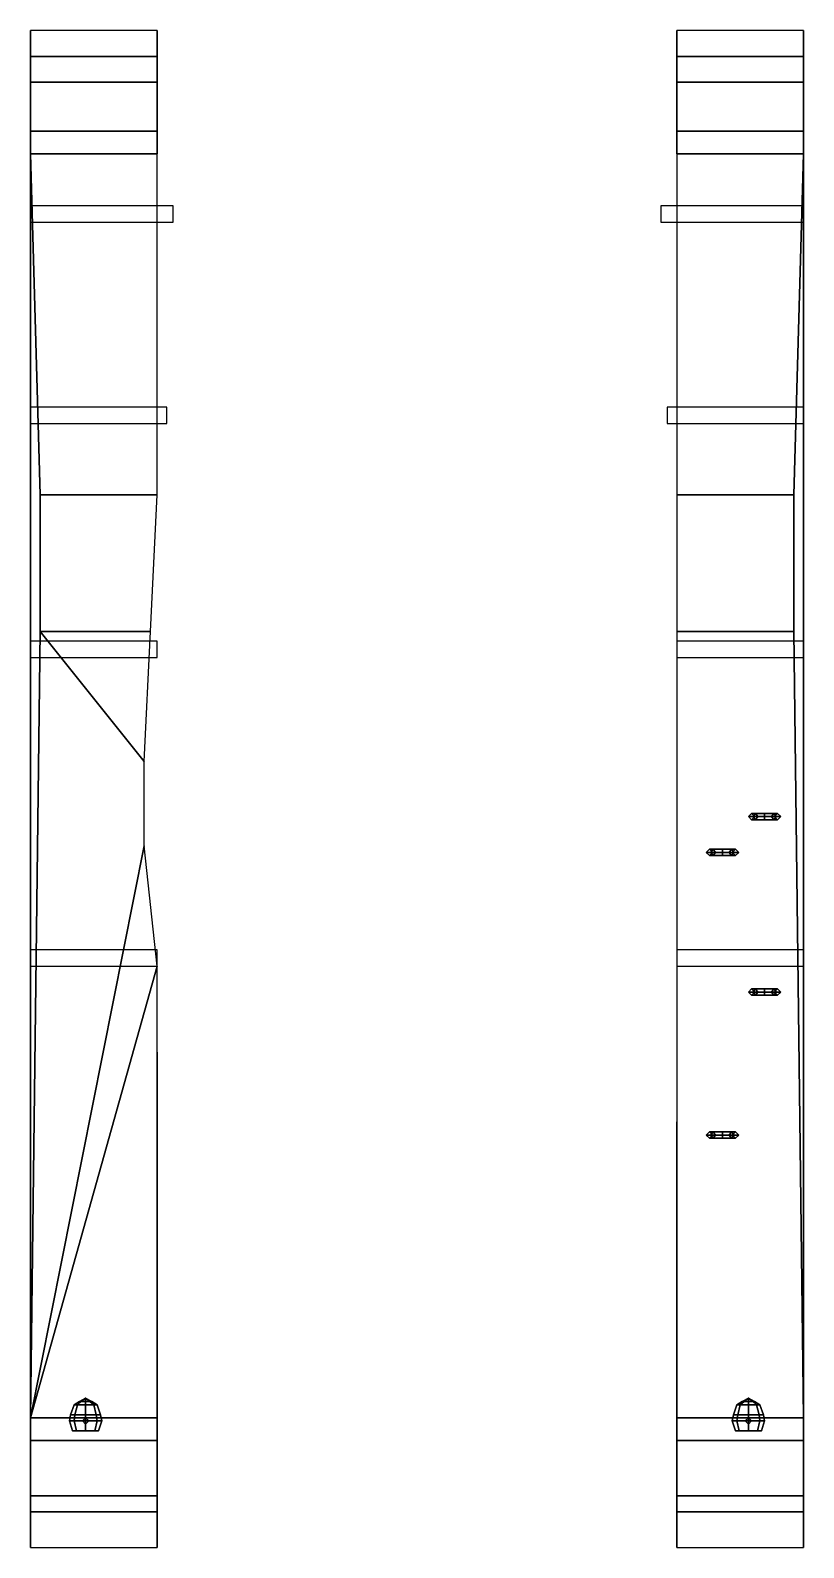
# Model space of a CAD drawing. Extents: x -1.19 to 1.19, y -2.31 to 2.36.
import ezdxf

# ---------------------------------------------------------------- set-up
doc = ezdxf.new("R2010")
doc.units = 0
doc.layers.add('FENDERS', color=6, linetype='CONTINUOUS')

msp = doc.modelspace()

# ---------------------------------------------------------------- linework, layer by layer
at = {"layer": 'FENDERS'}
for points in [[(-1.19, 2.36, 0.74), (-1.19, 2.28, 0.83), (-0.8, 2.28, 0.83), (-0.8, 2.36, 0.74)], [(-1.19, 2.28, 0.83), (-1.19, 2.36, 0.74), (-1.19, 2.32, 0.72), (-1.19, 2.26, 0.79)], [(-0.8, 2.36, 0.74), (-0.8, 2.28, 0.83), (-0.8, 2.26, 0.79), (-0.8, 2.32, 0.72)], [(0.8, 2.36, 0.74), (0.8, 2.28, 0.83), (1.19, 2.28, 0.83), (1.19, 2.36, 0.74)], [(0.8, 2.28, 0.83), (0.8, 2.36, 0.74), (0.8, 2.32, 0.72), (0.8, 2.26, 0.79)], [(1.19, 2.36, 0.74), (1.19, 2.28, 0.83), (1.19, 2.26, 0.79), (1.19, 2.32, 0.72)], [(-1.19, 2.28, 0.83), (-1.19, 2.2, 0.89), (-0.8, 2.2, 0.89), (-0.8, 2.28, 0.83)], [(-1.19, 2.2, 0.89), (-1.19, 2.28, 0.83), (-1.19, 2.26, 0.79), (-1.19, 2.18, 0.86)], [(-0.8, 2.28, 0.83), (-0.8, 2.2, 0.89), (-0.8, 2.18, 0.86), (-0.8, 2.26, 0.79)], [(0.8, 2.28, 0.83), (0.8, 2.2, 0.89), (1.19, 2.2, 0.89), (1.19, 2.28, 0.83)], [(0.8, 2.2, 0.89), (0.8, 2.28, 0.83), (0.8, 2.26, 0.79), (0.8, 2.18, 0.86)], [(1.19, 2.28, 0.83), (1.19, 2.2, 0.89), (1.19, 2.18, 0.86), (1.19, 2.26, 0.79)], [(-1.19, 2.2, 0.89), (-1.19, 2.05, 0.95), (-0.8, 2.05, 0.95), (-0.8, 2.2, 0.89)], [(-1.19, 2.05, 0.95), (-1.19, 2.2, 0.89), (-1.19, 2.18, 0.86), (-1.19, 2.05, 0.92)], [(-0.8, 2.2, 0.89), (-0.8, 2.05, 0.95), (-0.8, 2.05, 0.92), (-0.8, 2.18, 0.86)], [(0.8, 2.2, 0.89), (0.8, 2.05, 0.95), (1.19, 2.05, 0.95), (1.19, 2.2, 0.89)], [(0.8, 2.05, 0.95), (0.8, 2.2, 0.89), (0.8, 2.18, 0.86), (0.8, 2.05, 0.92)], [(1.19, 2.2, 0.89), (1.19, 2.05, 0.95), (1.19, 2.05, 0.92), (1.19, 2.18, 0.86)], [(-1.19, 2.05, 0.95), (-1.19, 1.98, 0.96), (-0.8, 1.98, 0.96), (-0.8, 2.05, 0.95)], [(-1.19, 1.98, 0.96), (-1.19, 2.05, 0.95), (-1.19, 2.05, 0.92), (-1.19, 1.98, 0.93)], [(-0.8, 2.05, 0.95), (-0.8, 1.98, 0.96), (-0.8, 1.98, 0.93), (-0.8, 2.05, 0.92)], [(0.8, 2.05, 0.95), (0.8, 1.98, 0.96), (1.19, 1.98, 0.96), (1.19, 2.05, 0.95)], [(0.8, 1.98, 0.96), (0.8, 2.05, 0.95), (0.8, 2.05, 0.92), (0.8, 1.98, 0.93)], [(1.19, 2.05, 0.95), (1.19, 1.98, 0.96), (1.19, 1.98, 0.93), (1.19, 2.05, 0.92)], [(-1.19, 1.98, 0.96), (-1.19, -1.91, 1.2), (-1.16, 0.51, 1.0507), (-1.16, 0.93, 1.0248)], [(-1.19, -1.91, 1.2), (-1.19, 1.98, 0.96), (-1.19, 1.98, 0.93), (-1.19, -1.91, 1.17)], [(-1.19, 1.98, 0.96), (-1.16, 0.93, 1.0248), (-0.8, 0.93, 1.0248), (-0.8, 1.98, 0.96)], [(0.8, 1.98, 0.96), (0.8, 0.93, 1.0248), (1.16, 0.93, 1.0248), (1.19, 1.98, 0.96)], [(1.16, 0.93, 1.0248), (1.16, 0.51, 1.0507), (1.19, -1.91, 1.2), (1.19, 1.98, 0.96)], [(1.19, 1.98, 0.96), (1.19, -1.91, 1.2), (1.19, -1.91, 1.17), (1.19, 1.98, 0.93)], [(-0.75, 1.77, 1.18), (-0.75, 1.82, 1.18), (-1.19, 1.82, 0.9699), (-1.19, 1.77, 0.973)], [(0.75, 1.82, 1.18), (0.75, 1.77, 1.18), (1.19, 1.77, 0.973), (1.19, 1.82, 0.9699)], [(-0.77, 1.15, 1.22), (-0.77, 1.2, 1.22), (-1.19, 1.2, 1.0081), (-1.19, 1.15, 1.0112)], [(0.77, 1.2, 1.22), (0.77, 1.15, 1.22), (1.19, 1.15, 1.0112), (1.19, 1.2, 1.0081)], [(-1.16, 0.93, 1.29), (-1.16, 0.51, 1.29), (-0.8205, 0.51, 1.29), (-0.8, 0.93, 1.29)], [(-1.16, 0.93, 1.0248), (-1.16, 0.93, 1.29), (-0.8, 0.93, 1.29), (-0.8, 0.93, 1.0248)], [(-1.16, 0.93, 1.0248), (-1.16, 0.51, 1.0507), (-1.16, 0.51, 1.29), (-1.16, 0.93, 1.29)], [(0.8, 0.93, 1.29), (0.8, 0.51, 1.29), (1.16, 0.51, 1.29), (1.16, 0.93, 1.29)], [(0.8, 0.93, 1.0248), (0.8, 0.93, 1.29), (1.16, 0.93, 1.29), (1.16, 0.93, 1.0248)], [(1.16, 0.93, 1.29), (1.16, 0.51, 1.29), (1.16, 0.51, 1.0507), (1.16, 0.93, 1.0248)], [(-1.16, 0.51, 1.0507), (-1.19, -1.91, 1.2), (-0.84, -0.15, 1.0914), (-0.84, 0.11, 1.0754)], [(-0.8, 0.43, 1.26), (-0.8, 0.48, 1.26), (-1.19, 0.48, 1.0525), (-1.19, 0.43, 1.0556)], [(-1.16, 0.51, 1.29), (-1.16, 0.51, 1.0507), (-0.8205, 0.51, 1.0507), (-0.8205, 0.51, 1.29)], [(-1.16, 0.51, 1.0507), (-0.84, 0.11, 1.0754), (-0.84, 0.11, 1.0754), (-0.8205, 0.51, 1.0507)], [(0.8, 0.51, 1.29), (0.8, 0.51, 1.0507), (1.16, 0.51, 1.0507), (1.16, 0.51, 1.29)], [(0.8, 0.51, 1.0507), (0.8, -1.91, 1.2), (1.19, -1.91, 1.2), (1.16, 0.51, 1.0507)], [(0.8, 0.48, 1.26), (0.8, 0.43, 1.26), (1.19, 0.43, 1.0556), (1.19, 0.48, 1.0525)], [(1.03, -0.05, 1.11), (1.02, -0.06, 1.11), (1.0346, -0.06, 1.1454), (1.0417, -0.05, 1.1383)], [(1.03, -0.05, 1.08), (1.02, -0.06, 1.08), (1.02, -0.06, 1.11), (1.03, -0.05, 1.11)], [(1.02, -0.06, 1.11), (1.03, -0.07, 1.11), (1.0417, -0.07, 1.1383), (1.0346, -0.06, 1.1454)], [(1.02, -0.06, 1.08), (1.03, -0.07, 1.08), (1.03, -0.07, 1.11), (1.02, -0.06, 1.11)], [(1.04, -0.06, 1.11), (1.03, -0.05, 1.11), (1.0417, -0.05, 1.1383), (1.0488, -0.06, 1.1312)], [(1.04, -0.06, 1.08), (1.03, -0.05, 1.08), (1.03, -0.05, 1.11), (1.04, -0.06, 1.11)], [(1.03, -0.07, 1.11), (1.04, -0.06, 1.11), (1.0488, -0.06, 1.1312), (1.0417, -0.07, 1.1383)], [(1.03, -0.07, 1.08), (1.04, -0.06, 1.08), (1.04, -0.06, 1.11), (1.03, -0.07, 1.11)], [(1.0417, -0.05, 1.1383), (1.0346, -0.06, 1.1454), (1.07, -0.06, 1.16), (1.07, -0.05, 1.15)], [(1.0346, -0.06, 1.1454), (1.0417, -0.07, 1.1383), (1.07, -0.07, 1.15), (1.07, -0.06, 1.16)], [(1.0488, -0.06, 1.1312), (1.0417, -0.05, 1.1383), (1.07, -0.05, 1.15), (1.07, -0.06, 1.14)], [(1.0417, -0.07, 1.1383), (1.0488, -0.06, 1.1312), (1.07, -0.06, 1.14), (1.07, -0.07, 1.15)], [(1.07, -0.06, 1.14), (1.07, -0.05, 1.15), (1.0983, -0.05, 1.1383), (1.0912, -0.06, 1.1312)], [(1.07, -0.05, 1.15), (1.07, -0.06, 1.16), (1.1054, -0.06, 1.1454), (1.0983, -0.05, 1.1383)], [(1.07, -0.06, 1.16), (1.07, -0.07, 1.15), (1.0983, -0.07, 1.1383), (1.1054, -0.06, 1.1454)], [(1.07, -0.07, 1.15), (1.07, -0.06, 1.14), (1.0912, -0.06, 1.1312), (1.0983, -0.07, 1.1383)], [(1.0912, -0.06, 1.1312), (1.0983, -0.05, 1.1383), (1.11, -0.05, 1.11), (1.1, -0.06, 1.11)], [(1.0983, -0.07, 1.1383), (1.0912, -0.06, 1.1312), (1.1, -0.06, 1.11), (1.11, -0.07, 1.11)], [(1.0983, -0.05, 1.1383), (1.1054, -0.06, 1.1454), (1.12, -0.06, 1.11), (1.11, -0.05, 1.11)], [(1.1054, -0.06, 1.1454), (1.0983, -0.07, 1.1383), (1.11, -0.07, 1.11), (1.12, -0.06, 1.11)], [(1.11, -0.05, 1.08), (1.1, -0.06, 1.08), (1.1, -0.06, 1.11), (1.11, -0.05, 1.11)], [(1.1, -0.06, 1.08), (1.11, -0.07, 1.08), (1.11, -0.07, 1.11), (1.1, -0.06, 1.11)], [(1.12, -0.06, 1.08), (1.11, -0.05, 1.08), (1.11, -0.05, 1.11), (1.12, -0.06, 1.11)], [(1.11, -0.07, 1.08), (1.12, -0.06, 1.08), (1.12, -0.06, 1.11), (1.11, -0.07, 1.11)], [(-0.84, -0.15, 1.0914), (-1.19, -1.91, 1.2), (-1.19, -1.91, 1.2), (-0.8, -0.52, 1.1142)], [(0.9, -0.16, 1.09), (0.89, -0.17, 1.09), (0.89, -0.17, 1.14), (0.9, -0.16, 1.14)], [(0.9, -0.16, 1.14), (0.89, -0.17, 1.14), (0.9046, -0.17, 1.1754), (0.9117, -0.16, 1.1683)], [(0.89, -0.17, 1.09), (0.9, -0.18, 1.09), (0.9, -0.18, 1.14), (0.89, -0.17, 1.14)], [(0.89, -0.17, 1.14), (0.9, -0.18, 1.14), (0.9117, -0.18, 1.1683), (0.9046, -0.17, 1.1754)], [(0.91, -0.17, 1.09), (0.9, -0.16, 1.09), (0.9, -0.16, 1.14), (0.91, -0.17, 1.14)], [(0.91, -0.17, 1.14), (0.9, -0.16, 1.14), (0.9117, -0.16, 1.1683), (0.9188, -0.17, 1.1612)], [(0.9, -0.18, 1.09), (0.91, -0.17, 1.09), (0.91, -0.17, 1.14), (0.9, -0.18, 1.14)], [(0.9, -0.18, 1.14), (0.91, -0.17, 1.14), (0.9188, -0.17, 1.1612), (0.9117, -0.18, 1.1683)], [(0.9117, -0.16, 1.1683), (0.9046, -0.17, 1.1754), (0.94, -0.17, 1.19), (0.94, -0.16, 1.18)], [(0.9046, -0.17, 1.1754), (0.9117, -0.18, 1.1683), (0.94, -0.18, 1.18), (0.94, -0.17, 1.19)], [(0.9188, -0.17, 1.1612), (0.9117, -0.16, 1.1683), (0.94, -0.16, 1.18), (0.94, -0.17, 1.17)], [(0.9117, -0.18, 1.1683), (0.9188, -0.17, 1.1612), (0.94, -0.17, 1.17), (0.94, -0.18, 1.18)], [(0.94, -0.17, 1.17), (0.94, -0.16, 1.18), (0.9683, -0.16, 1.1683), (0.9612, -0.17, 1.1612)], [(0.94, -0.16, 1.18), (0.94, -0.17, 1.19), (0.9754, -0.17, 1.1754), (0.9683, -0.16, 1.1683)], [(0.94, -0.17, 1.19), (0.94, -0.18, 1.18), (0.9683, -0.18, 1.1683), (0.9754, -0.17, 1.1754)], [(0.94, -0.18, 1.18), (0.94, -0.17, 1.17), (0.9612, -0.17, 1.1612), (0.9683, -0.18, 1.1683)], [(0.9612, -0.17, 1.1612), (0.9683, -0.16, 1.1683), (0.98, -0.16, 1.14), (0.97, -0.17, 1.14)], [(0.9683, -0.18, 1.1683), (0.9612, -0.17, 1.1612), (0.97, -0.17, 1.14), (0.98, -0.18, 1.14)], [(0.9683, -0.16, 1.1683), (0.9754, -0.17, 1.1754), (0.99, -0.17, 1.14), (0.98, -0.16, 1.14)], [(0.9754, -0.17, 1.1754), (0.9683, -0.18, 1.1683), (0.98, -0.18, 1.14), (0.99, -0.17, 1.14)], [(0.98, -0.16, 1.09), (0.97, -0.17, 1.09), (0.97, -0.17, 1.14), (0.98, -0.16, 1.14)], [(0.97, -0.17, 1.09), (0.98, -0.18, 1.09), (0.98, -0.18, 1.14), (0.97, -0.17, 1.14)], [(0.99, -0.17, 1.09), (0.98, -0.16, 1.09), (0.98, -0.16, 1.14), (0.99, -0.17, 1.14)], [(0.98, -0.18, 1.09), (0.99, -0.17, 1.09), (0.99, -0.17, 1.14), (0.98, -0.18, 1.14)], [(-0.8, -0.52, 1.32), (-0.8, -0.47, 1.32), (-1.19, -0.47, 1.1112), (-1.19, -0.52, 1.1142)], [(0.8, -0.47, 1.32), (0.8, -0.52, 1.32), (1.19, -0.52, 1.1142), (1.19, -0.47, 1.1112)], [(-0.8, -0.52, 1.1142), (-1.19, -1.91, 1.2), (-0.8, -1.91, 1.2), (-0.8, -0.7849, 1.1306)], [(1.03, -0.59, 1.11), (1.02, -0.6, 1.11), (1.02, -0.6, 1.14), (1.03, -0.59, 1.14)], [(1.03, -0.59, 1.14), (1.02, -0.6, 1.14), (1.0346, -0.6, 1.1754), (1.0417, -0.59, 1.1683)], [(1.02, -0.6, 1.11), (1.03, -0.61, 1.11), (1.03, -0.61, 1.14), (1.02, -0.6, 1.14)], [(1.02, -0.6, 1.14), (1.03, -0.61, 1.14), (1.0417, -0.61, 1.1683), (1.0346, -0.6, 1.1754)], [(1.04, -0.6, 1.11), (1.03, -0.59, 1.11), (1.03, -0.59, 1.14), (1.04, -0.6, 1.14)], [(1.04, -0.6, 1.14), (1.03, -0.59, 1.14), (1.0417, -0.59, 1.1683), (1.0488, -0.6, 1.1612)], [(1.03, -0.61, 1.11), (1.04, -0.6, 1.11), (1.04, -0.6, 1.14), (1.03, -0.61, 1.14)], [(1.03, -0.61, 1.14), (1.04, -0.6, 1.14), (1.0488, -0.6, 1.1612), (1.0417, -0.61, 1.1683)], [(1.0417, -0.59, 1.1683), (1.0346, -0.6, 1.1754), (1.07, -0.6, 1.19), (1.07, -0.59, 1.18)], [(1.0346, -0.6, 1.1754), (1.0417, -0.61, 1.1683), (1.07, -0.61, 1.18), (1.07, -0.6, 1.19)], [(1.0488, -0.6, 1.1612), (1.0417, -0.59, 1.1683), (1.07, -0.59, 1.18), (1.07, -0.6, 1.17)], [(1.0417, -0.61, 1.1683), (1.0488, -0.6, 1.1612), (1.07, -0.6, 1.17), (1.07, -0.61, 1.18)], [(1.07, -0.59, 1.18), (1.07, -0.6, 1.19), (1.1054, -0.6, 1.1754), (1.0983, -0.59, 1.1683)], [(1.07, -0.6, 1.17), (1.07, -0.59, 1.18), (1.0983, -0.59, 1.1683), (1.0912, -0.6, 1.1612)], [(1.07, -0.61, 1.18), (1.07, -0.6, 1.17), (1.0912, -0.6, 1.1612), (1.0983, -0.61, 1.1683)], [(1.07, -0.6, 1.19), (1.07, -0.61, 1.18), (1.0983, -0.61, 1.1683), (1.1054, -0.6, 1.1754)], [(1.0912, -0.6, 1.1612), (1.0983, -0.59, 1.1683), (1.11, -0.59, 1.14), (1.1, -0.6, 1.14)], [(1.0983, -0.61, 1.1683), (1.0912, -0.6, 1.1612), (1.1, -0.6, 1.14), (1.11, -0.61, 1.14)], [(1.0983, -0.59, 1.1683), (1.1054, -0.6, 1.1754), (1.12, -0.6, 1.14), (1.11, -0.59, 1.14)], [(1.1054, -0.6, 1.1754), (1.0983, -0.61, 1.1683), (1.11, -0.61, 1.14), (1.12, -0.6, 1.14)], [(1.11, -0.59, 1.11), (1.1, -0.6, 1.11), (1.1, -0.6, 1.14), (1.11, -0.59, 1.14)], [(1.1, -0.6, 1.11), (1.11, -0.61, 1.11), (1.11, -0.61, 1.14), (1.1, -0.6, 1.14)], [(1.12, -0.6, 1.11), (1.11, -0.59, 1.11), (1.11, -0.59, 1.14), (1.12, -0.6, 1.14)], [(1.11, -0.61, 1.11), (1.12, -0.6, 1.11), (1.12, -0.6, 1.14), (1.11, -0.61, 1.14)], [(-0.8, -0.7849, 1.1306), (-0.8, -1.91, 1.2), (-0.8, -1.88, 1.07), (-0.8, -1.83, 1.06)], [(-0.8, -0.7849, 1.1306), (-0.8, -0.7849, 1.1306), (-0.8, -1.83, 1.06), (-0.8, -1.74, 1.03)], [(-0.8, -0.7849, 1.1306), (-0.8, -1.74, 1.03), (-0.8, -1.68, 0.98), (-0.8, -1.598, 0.98)], [(0.8, -1.83, 1.06), (0.8, -1.88, 1.07), (0.8, -1.91, 1.2), (0.8, -0.9989, 1.1438)], [(0.8, -1.74, 1.03), (0.8, -1.83, 1.06), (0.8, -0.9989, 1.1438)], [(0.8, -1.68, 0.98), (0.8, -1.74, 1.03), (0.8, -0.9989, 1.1438)], [(0.8, -1.1282, 1.067), (0.8, -1.598, 0.98), (0.8, -1.68, 0.98), (0.8, -0.9989, 1.1438)], [(0.9, -1.03, 1.14), (0.89, -1.04, 1.14), (0.89, -1.04, 1.19), (0.9, -1.03, 1.19)], [(0.9, -1.03, 1.19), (0.89, -1.04, 1.19), (0.9046, -1.04, 1.2254), (0.9117, -1.03, 1.2183)], [(0.89, -1.04, 1.14), (0.9, -1.05, 1.14), (0.9, -1.05, 1.19), (0.89, -1.04, 1.19)], [(0.89, -1.04, 1.19), (0.9, -1.05, 1.19), (0.9117, -1.05, 1.2183), (0.9046, -1.04, 1.2254)], [(0.91, -1.04, 1.14), (0.9, -1.03, 1.14), (0.9, -1.03, 1.19), (0.91, -1.04, 1.19)], [(0.91, -1.04, 1.19), (0.9, -1.03, 1.19), (0.9117, -1.03, 1.2183), (0.9188, -1.04, 1.2112)], [(0.9, -1.05, 1.14), (0.91, -1.04, 1.14), (0.91, -1.04, 1.19), (0.9, -1.05, 1.19)], [(0.9, -1.05, 1.19), (0.91, -1.04, 1.19), (0.9188, -1.04, 1.2112), (0.9117, -1.05, 1.2183)], [(0.9117, -1.03, 1.2183), (0.9046, -1.04, 1.2254), (0.94, -1.04, 1.24), (0.94, -1.03, 1.23)], [(0.9046, -1.04, 1.2254), (0.9117, -1.05, 1.2183), (0.94, -1.05, 1.23), (0.94, -1.04, 1.24)], [(0.9188, -1.04, 1.2112), (0.9117, -1.03, 1.2183), (0.94, -1.03, 1.23), (0.94, -1.04, 1.22)], [(0.9117, -1.05, 1.2183), (0.9188, -1.04, 1.2112), (0.94, -1.04, 1.22), (0.94, -1.05, 1.23)], [(0.94, -1.03, 1.23), (0.94, -1.04, 1.24), (0.9754, -1.04, 1.2254), (0.9683, -1.03, 1.2183)], [(0.94, -1.04, 1.22), (0.94, -1.03, 1.23), (0.9683, -1.03, 1.2183), (0.9612, -1.04, 1.2112)], [(0.94, -1.05, 1.23), (0.94, -1.04, 1.22), (0.9612, -1.04, 1.2112), (0.9683, -1.05, 1.2183)], [(0.94, -1.04, 1.24), (0.94, -1.05, 1.23), (0.9683, -1.05, 1.2183), (0.9754, -1.04, 1.2254)], [(0.9612, -1.04, 1.2112), (0.9683, -1.03, 1.2183), (0.98, -1.03, 1.19), (0.97, -1.04, 1.19)], [(0.9683, -1.05, 1.2183), (0.9612, -1.04, 1.2112), (0.97, -1.04, 1.19), (0.98, -1.05, 1.19)], [(0.9683, -1.03, 1.2183), (0.9754, -1.04, 1.2254), (0.99, -1.04, 1.19), (0.98, -1.03, 1.19)], [(0.9754, -1.04, 1.2254), (0.9683, -1.05, 1.2183), (0.98, -1.05, 1.19), (0.99, -1.04, 1.19)], [(0.98, -1.03, 1.14), (0.97, -1.04, 1.14), (0.97, -1.04, 1.19), (0.98, -1.03, 1.19)], [(0.97, -1.04, 1.14), (0.98, -1.05, 1.14), (0.98, -1.05, 1.19), (0.97, -1.04, 1.19)], [(0.99, -1.04, 1.14), (0.98, -1.03, 1.14), (0.98, -1.03, 1.19), (0.99, -1.04, 1.19)], [(0.98, -1.05, 1.14), (0.99, -1.04, 1.14), (0.99, -1.04, 1.19), (0.98, -1.05, 1.19)], [(-1.0391, -1.86, 1.29), (-1.0554, -1.87, 1.29), (-1.045, -1.87, 1.315), (-1.0335, -1.86, 1.3035)], [(-1.0335, -1.86, 1.2765), (-1.045, -1.87, 1.265), (-1.0554, -1.87, 1.29), (-1.0391, -1.86, 1.29)], [(-1.0335, -1.86, 1.3035), (-1.045, -1.87, 1.315), (-1.02, -1.87, 1.3254), (-1.02, -1.86, 1.3091)], [(-1.02, -1.86, 1.2709), (-1.02, -1.87, 1.2546), (-1.045, -1.87, 1.265), (-1.0335, -1.86, 1.2765)], [(-1.02, -1.85, 1.29), (-1.0391, -1.86, 1.29), (-1.0335, -1.86, 1.3035), (-1.02, -1.85, 1.29)], [(-1.02, -1.85, 1.29), (-1.0335, -1.86, 1.2765), (-1.0391, -1.86, 1.29), (-1.02, -1.85, 1.29)], [(-1.02, -1.85, 1.29), (-1.0335, -1.86, 1.3035), (-1.02, -1.86, 1.3091), (-1.02, -1.85, 1.29)], [(-1.02, -1.85, 1.29), (-1.02, -1.86, 1.2709), (-1.0335, -1.86, 1.2765), (-1.02, -1.85, 1.29)], [(-1.02, -1.85, 1.29), (-1.02, -1.86, 1.3091), (-1.0065, -1.86, 1.3035), (-1.02, -1.85, 1.29)], [(-1.02, -1.85, 1.29), (-1.0065, -1.86, 1.3035), (-1.0009, -1.86, 1.29), (-1.02, -1.85, 1.29)], [(-1.02, -1.85, 1.29), (-1.0009, -1.86, 1.29), (-1.0065, -1.86, 1.2765), (-1.02, -1.85, 1.29)], [(-1.02, -1.85, 1.29), (-1.0065, -1.86, 1.2765), (-1.02, -1.86, 1.2709), (-1.02, -1.85, 1.29)], [(-1.02, -1.86, 1.3091), (-1.02, -1.87, 1.3254), (-0.995, -1.87, 1.315), (-1.0065, -1.86, 1.3035)], [(-1.0065, -1.86, 1.2765), (-0.995, -1.87, 1.265), (-1.02, -1.87, 1.2546), (-1.02, -1.86, 1.2709)], [(-1.0065, -1.86, 1.3035), (-0.995, -1.87, 1.315), (-0.9846, -1.87, 1.29), (-1.0009, -1.86, 1.29)], [(-1.0009, -1.86, 1.29), (-0.9846, -1.87, 1.29), (-0.995, -1.87, 1.265), (-1.0065, -1.86, 1.2765)], [(1.0009, -1.86, 1.29), (0.9846, -1.87, 1.29), (0.995, -1.87, 1.315), (1.0065, -1.86, 1.3035)], [(1.0065, -1.86, 1.2765), (0.995, -1.87, 1.265), (0.9846, -1.87, 1.29), (1.0009, -1.86, 1.29)], [(1.0065, -1.86, 1.3035), (0.995, -1.87, 1.315), (1.02, -1.87, 1.3254), (1.02, -1.86, 1.3091)], [(1.02, -1.86, 1.2709), (1.02, -1.87, 1.2546), (0.995, -1.87, 1.265), (1.0065, -1.86, 1.2765)], [(1.02, -1.85, 1.29), (1.0065, -1.86, 1.2765), (1.0009, -1.86, 1.29), (1.02, -1.85, 1.29)], [(1.02, -1.85, 1.29), (1.0009, -1.86, 1.29), (1.0065, -1.86, 1.3035), (1.02, -1.85, 1.29)], [(1.02, -1.85, 1.29), (1.02, -1.86, 1.2709), (1.0065, -1.86, 1.2765), (1.02, -1.85, 1.29)], [(1.02, -1.85, 1.29), (1.0065, -1.86, 1.3035), (1.02, -1.86, 1.3091), (1.02, -1.85, 1.29)], [(1.02, -1.85, 1.29), (1.0335, -1.86, 1.2765), (1.02, -1.86, 1.2709), (1.02, -1.85, 1.29)], [(1.02, -1.85, 1.29), (1.0391, -1.86, 1.29), (1.0335, -1.86, 1.2765), (1.02, -1.85, 1.29)], [(1.02, -1.85, 1.29), (1.0335, -1.86, 1.3035), (1.0391, -1.86, 1.29), (1.02, -1.85, 1.29)], [(1.02, -1.85, 1.29), (1.02, -1.86, 1.3091), (1.0335, -1.86, 1.3035), (1.02, -1.85, 1.29)], [(1.02, -1.86, 1.3091), (1.02, -1.87, 1.3254), (1.045, -1.87, 1.315), (1.0335, -1.86, 1.3035)], [(1.0335, -1.86, 1.2765), (1.045, -1.87, 1.265), (1.02, -1.87, 1.2546), (1.02, -1.86, 1.2709)], [(1.0335, -1.86, 1.3035), (1.045, -1.87, 1.315), (1.0554, -1.87, 1.29), (1.0391, -1.86, 1.29)], [(1.0391, -1.86, 1.29), (1.0554, -1.87, 1.29), (1.045, -1.87, 1.265), (1.0335, -1.86, 1.2765)], [(-1.19, -1.91, 1.2), (-1.19, -1.98, 1.2), (-0.8, -1.98, 1.2), (-0.8, -1.91, 1.2)], [(-1.19, -1.98, 1.2), (-1.19, -1.91, 1.2), (-1.19, -1.91, 1.17), (-1.19, -1.98, 1.17)], [(-1.0662, -1.9009, 1.29), (-1.07, -1.92, 1.29), (-1.0554, -1.92, 1.3254), (-1.0527, -1.9009, 1.3227)], [(-1.0527, -1.9009, 1.2573), (-1.0554, -1.92, 1.2546), (-1.07, -1.92, 1.29), (-1.0662, -1.9009, 1.29)], [(-1.0554, -1.87, 1.29), (-1.0662, -1.9009, 1.29), (-1.0527, -1.9009, 1.3227), (-1.045, -1.87, 1.315)], [(-1.045, -1.87, 1.265), (-1.0527, -1.9009, 1.2573), (-1.0662, -1.9009, 1.29), (-1.0554, -1.87, 1.29)], [(-1.0527, -1.9009, 1.3227), (-1.0554, -1.92, 1.3254), (-1.02, -1.92, 1.34), (-1.02, -1.9009, 1.3362)], [(-1.02, -1.9009, 1.2438), (-1.02, -1.92, 1.24), (-1.0554, -1.92, 1.2546), (-1.0527, -1.9009, 1.2573)], [(-1.045, -1.87, 1.315), (-1.0527, -1.9009, 1.3227), (-1.02, -1.9009, 1.3362), (-1.02, -1.87, 1.3254)], [(-1.02, -1.87, 1.2546), (-1.02, -1.9009, 1.2438), (-1.0527, -1.9009, 1.2573), (-1.045, -1.87, 1.265)], [(-1.02, -1.91, 1.2), (-1.03, -1.92, 1.2), (-1.03, -1.92, 1.2441), (-1.02, -1.91, 1.242)], [(-1.02, -1.87, 1.3254), (-1.02, -1.9009, 1.3362), (-0.9873, -1.9009, 1.3227), (-0.995, -1.87, 1.315)], [(-0.995, -1.87, 1.265), (-0.9873, -1.9009, 1.2573), (-1.02, -1.9009, 1.2438), (-1.02, -1.87, 1.2546)], [(-1.02, -1.9009, 1.3362), (-1.02, -1.92, 1.34), (-0.9846, -1.92, 1.3254), (-0.9873, -1.9009, 1.3227)], [(-0.9873, -1.9009, 1.2573), (-0.9846, -1.92, 1.2546), (-1.02, -1.92, 1.24), (-1.02, -1.9009, 1.2438)], [(-1.01, -1.92, 1.2), (-1.02, -1.91, 1.2), (-1.02, -1.91, 1.242), (-1.01, -1.92, 1.2441)], [(-0.995, -1.87, 1.315), (-0.9873, -1.9009, 1.3227), (-0.9738, -1.9009, 1.29), (-0.9846, -1.87, 1.29)], [(-0.9846, -1.87, 1.29), (-0.9738, -1.9009, 1.29), (-0.9873, -1.9009, 1.2573), (-0.995, -1.87, 1.265)], [(-0.9873, -1.9009, 1.3227), (-0.9846, -1.92, 1.3254), (-0.97, -1.92, 1.29), (-0.9738, -1.9009, 1.29)], [(-0.9738, -1.9009, 1.29), (-0.97, -1.92, 1.29), (-0.9846, -1.92, 1.2546), (-0.9873, -1.9009, 1.2573)], [(-0.8, -1.91, 1.2), (-0.8, -1.91, 1.2), (-0.8, -1.91, 1.07), (-0.8, -1.88, 1.07)], [(-0.8, -1.91, 1.2), (-0.8, -1.98, 1.2), (-0.8, -1.98, 1.06), (-0.8, -1.91, 1.07)], [(0.8, -1.88, 1.07), (0.8, -1.91, 1.07), (0.8, -1.91, 1.2)], [(0.8, -1.91, 1.2), (0.8, -1.98, 1.2), (1.19, -1.98, 1.2), (1.19, -1.91, 1.2)], [(0.8, -1.91, 1.07), (0.8, -1.98, 1.06), (0.8, -1.98, 1.2), (0.8, -1.91, 1.2)], [(0.9738, -1.9009, 1.29), (0.97, -1.92, 1.29), (0.9846, -1.92, 1.3254), (0.9873, -1.9009, 1.3227)], [(0.9873, -1.9009, 1.2573), (0.9846, -1.92, 1.2546), (0.97, -1.92, 1.29), (0.9738, -1.9009, 1.29)], [(0.9846, -1.87, 1.29), (0.9738, -1.9009, 1.29), (0.9873, -1.9009, 1.3227), (0.995, -1.87, 1.315)], [(0.995, -1.87, 1.265), (0.9873, -1.9009, 1.2573), (0.9738, -1.9009, 1.29), (0.9846, -1.87, 1.29)], [(1.02, -1.9009, 1.2438), (1.02, -1.92, 1.24), (0.9846, -1.92, 1.2546), (0.9873, -1.9009, 1.2573)], [(0.9873, -1.9009, 1.3227), (0.9846, -1.92, 1.3254), (1.02, -1.92, 1.34), (1.02, -1.9009, 1.3362)], [(1.02, -1.87, 1.2546), (1.02, -1.9009, 1.2438), (0.9873, -1.9009, 1.2573), (0.995, -1.87, 1.265)], [(0.995, -1.87, 1.315), (0.9873, -1.9009, 1.3227), (1.02, -1.9009, 1.3362), (1.02, -1.87, 1.3254)], [(1.02, -1.91, 1.2), (1.01, -1.92, 1.2), (1.01, -1.92, 1.2441), (1.02, -1.91, 1.242)], [(1.045, -1.87, 1.265), (1.0527, -1.9009, 1.2573), (1.02, -1.9009, 1.2438), (1.02, -1.87, 1.2546)], [(1.02, -1.87, 1.3254), (1.02, -1.9009, 1.3362), (1.0527, -1.9009, 1.3227), (1.045, -1.87, 1.315)], [(1.0527, -1.9009, 1.2573), (1.0554, -1.92, 1.2546), (1.02, -1.92, 1.24), (1.02, -1.9009, 1.2438)], [(1.02, -1.9009, 1.3362), (1.02, -1.92, 1.34), (1.0554, -1.92, 1.3254), (1.0527, -1.9009, 1.3227)], [(1.03, -1.92, 1.2), (1.02, -1.91, 1.2), (1.02, -1.91, 1.242), (1.03, -1.92, 1.2441)], [(1.045, -1.87, 1.315), (1.0527, -1.9009, 1.3227), (1.0662, -1.9009, 1.29), (1.0554, -1.87, 1.29)], [(1.0554, -1.87, 1.29), (1.0662, -1.9009, 1.29), (1.0527, -1.9009, 1.2573), (1.045, -1.87, 1.265)], [(1.0527, -1.9009, 1.3227), (1.0554, -1.92, 1.3254), (1.07, -1.92, 1.29), (1.0662, -1.9009, 1.29)], [(1.0662, -1.9009, 1.29), (1.07, -1.92, 1.29), (1.0554, -1.92, 1.2546), (1.0527, -1.9009, 1.2573)], [(1.19, -1.91, 1.2), (1.19, -1.98, 1.2), (1.19, -1.98, 1.17), (1.19, -1.91, 1.17)], [(-1.0554, -1.92, 1.3254), (-1.07, -1.92, 1.29), (-1.06, -1.95, 1.29), (-1.0483, -1.95, 1.3183)], [(-1.07, -1.92, 1.29), (-1.0554, -1.92, 1.2546), (-1.0483, -1.95, 1.2617), (-1.06, -1.95, 1.29)], [(-1.0483, -1.95, 1.2617), (-0.98, -1.95, 1.29), (-0.9917, -1.95, 1.3183), (-1.06, -1.95, 1.29)], [(-1.06, -1.95, 1.29), (-0.9917, -1.95, 1.3183), (-1.02, -1.95, 1.33), (-1.0483, -1.95, 1.3183)], [(-1.02, -1.92, 1.34), (-1.0554, -1.92, 1.3254), (-1.0483, -1.95, 1.3183), (-1.02, -1.95, 1.33)], [(-1.0554, -1.92, 1.2546), (-1.02, -1.92, 1.24), (-1.02, -1.95, 1.25), (-1.0483, -1.95, 1.2617)], [(-1.02, -1.95, 1.25), (-0.9917, -1.95, 1.2617), (-0.98, -1.95, 1.29), (-1.0483, -1.95, 1.2617)], [(-1.03, -1.92, 1.2), (-1.02, -1.93, 1.2), (-1.02, -1.93, 1.2433), (-1.03, -1.92, 1.2441)], [(-0.9846, -1.92, 1.3254), (-1.02, -1.92, 1.34), (-1.02, -1.95, 1.33), (-0.9917, -1.95, 1.3183)], [(-1.02, -1.92, 1.24), (-0.9846, -1.92, 1.2546), (-0.9917, -1.95, 1.2617), (-1.02, -1.95, 1.25)], [(-1.02, -1.93, 1.2), (-1.01, -1.92, 1.2), (-1.01, -1.92, 1.2441), (-1.02, -1.93, 1.2433)], [(-0.97, -1.92, 1.29), (-0.9846, -1.92, 1.3254), (-0.9917, -1.95, 1.3183), (-0.98, -1.95, 1.29)], [(-0.9846, -1.92, 1.2546), (-0.97, -1.92, 1.29), (-0.98, -1.95, 1.29), (-0.9917, -1.95, 1.2617)], [(0.9846, -1.92, 1.3254), (0.97, -1.92, 1.29), (0.98, -1.95, 1.29), (0.9917, -1.95, 1.3183)], [(0.97, -1.92, 1.29), (0.9846, -1.92, 1.2546), (0.9917, -1.95, 1.2617), (0.98, -1.95, 1.29)], [(0.98, -1.95, 1.29), (1.0483, -1.95, 1.3183), (1.02, -1.95, 1.33), (0.9917, -1.95, 1.3183)], [(0.9917, -1.95, 1.2617), (1.06, -1.95, 1.29), (1.0483, -1.95, 1.3183), (0.98, -1.95, 1.29)], [(0.9846, -1.92, 1.2546), (1.02, -1.92, 1.24), (1.02, -1.95, 1.25), (0.9917, -1.95, 1.2617)], [(1.02, -1.92, 1.34), (0.9846, -1.92, 1.3254), (0.9917, -1.95, 1.3183), (1.02, -1.95, 1.33)], [(1.02, -1.95, 1.25), (1.0483, -1.95, 1.2617), (1.06, -1.95, 1.29), (0.9917, -1.95, 1.2617)], [(1.01, -1.92, 1.2), (1.02, -1.93, 1.2), (1.02, -1.93, 1.2433), (1.01, -1.92, 1.2441)], [(1.02, -1.92, 1.24), (1.0554, -1.92, 1.2546), (1.0483, -1.95, 1.2617), (1.02, -1.95, 1.25)], [(1.02, -1.93, 1.2), (1.03, -1.92, 1.2), (1.03, -1.92, 1.2441), (1.02, -1.93, 1.2433)], [(1.0554, -1.92, 1.3254), (1.02, -1.92, 1.34), (1.02, -1.95, 1.33), (1.0483, -1.95, 1.3183)], [(1.07, -1.92, 1.29), (1.0554, -1.92, 1.3254), (1.0483, -1.95, 1.3183), (1.06, -1.95, 1.29)], [(1.0554, -1.92, 1.2546), (1.07, -1.92, 1.29), (1.06, -1.95, 1.29), (1.0483, -1.95, 1.2617)], [(-1.19, -1.98, 1.2), (-1.19, -2.15, 1.14), (-0.8, -2.15, 1.14), (-0.8, -1.98, 1.2)], [(-1.19, -2.15, 1.14), (-1.19, -1.98, 1.2), (-1.19, -1.98, 1.17), (-1.19, -2.12, 1.11)], [(-0.8, -1.98, 1.2), (-0.8, -2.15, 1.14), (-0.8, -2.06, 1.02), (-0.8, -1.98, 1.06)], [(0.8, -1.98, 1.2), (0.8, -2.15, 1.14), (1.19, -2.15, 1.14), (1.19, -1.98, 1.2)], [(0.8, -1.98, 1.06), (0.8, -2.06, 1.02), (0.8, -2.15, 1.14), (0.8, -1.98, 1.2)], [(1.19, -1.98, 1.2), (1.19, -2.15, 1.14), (1.19, -2.12, 1.11), (1.19, -1.98, 1.17)], [(-0.8, -2.15, 1.14), (-0.8, -2.2, 1.1), (-0.8, -2.13, 0.96), (-0.8, -2.06, 1.02)], [(0.8, -2.06, 1.02), (0.8, -2.13, 0.96), (0.8, -2.2, 1.1), (0.8, -2.15, 1.14)], [(-1.19, -2.2, 1.1), (-1.19, -2.15, 1.14), (-1.19, -2.12, 1.11), (-1.19, -2.16, 1.08)], [(-0.8, -2.2, 1.1), (-0.8, -2.31, 0.99), (-0.8, -2.17, 0.89), (-0.8, -2.13, 0.96)], [(0.8, -2.13, 0.96), (0.8, -2.17, 0.89), (0.8, -2.31, 0.99), (0.8, -2.2, 1.1)], [(1.19, -2.15, 1.14), (1.19, -2.2, 1.1), (1.19, -2.16, 1.08), (1.19, -2.12, 1.11)], [(-1.19, -2.15, 1.14), (-1.19, -2.2, 1.1), (-0.8, -2.2, 1.1), (-0.8, -2.15, 1.14)], [(-1.19, -2.31, 0.99), (-1.19, -2.2, 1.1), (-1.19, -2.16, 1.08), (-1.19, -2.27, 0.96)], [(0.8, -2.15, 1.14), (0.8, -2.2, 1.1), (1.19, -2.2, 1.1), (1.19, -2.15, 1.14)], [(1.19, -2.2, 1.1), (1.19, -2.31, 0.99), (1.19, -2.27, 0.96), (1.19, -2.16, 1.08)], [(-1.19, -2.2, 1.1), (-1.19, -2.31, 0.99), (-0.8, -2.31, 0.99), (-0.8, -2.2, 1.1)], [(0.8, -2.2, 1.1), (0.8, -2.31, 0.99), (1.19, -2.31, 0.99), (1.19, -2.2, 1.1)]]:
    msp.add_3dface(points, dxfattribs=at)

doc.saveas('drawing.dxf')
